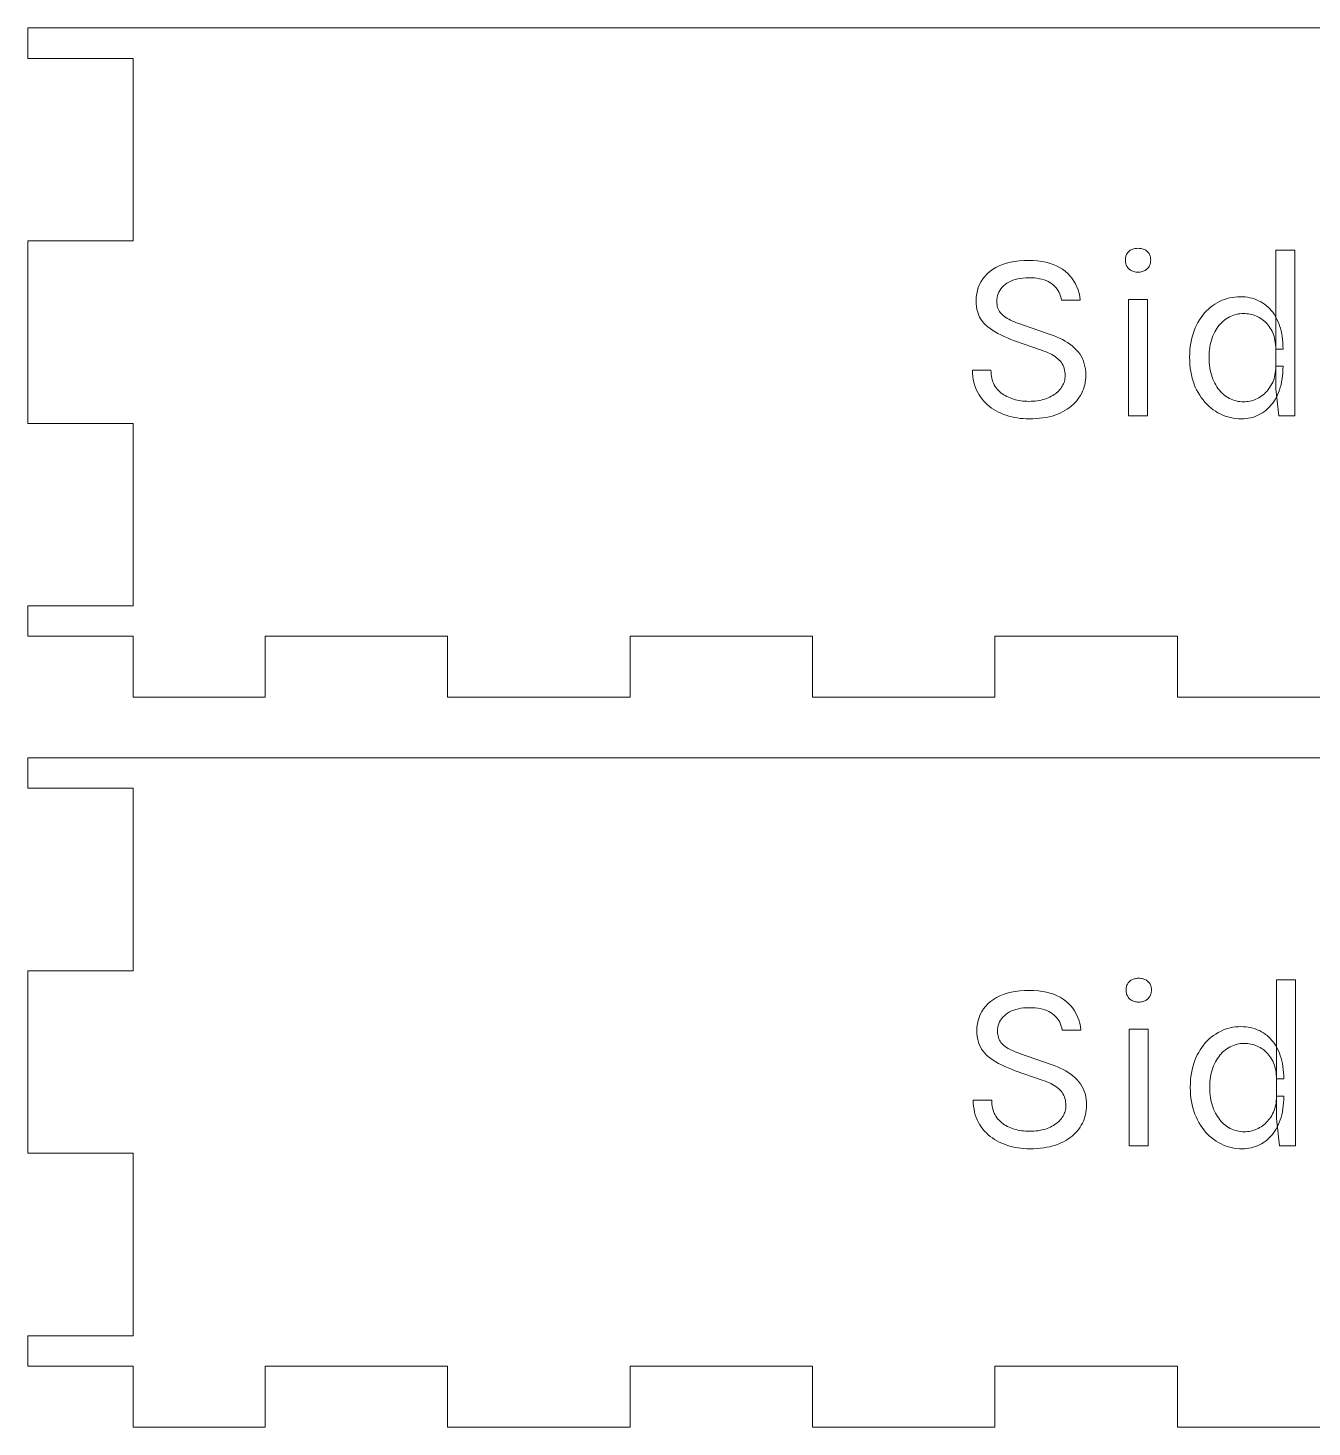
# Model space of a CAD drawing. Extents: x 3 to 334, y 3 to 234.
# Drawn here: x 212 to 275.3, y 147 to 216 of the extents above; entities that cross this region are included whole.
import ezdxf

# ---------------------------------------------------------------- set-up
doc = ezdxf.new("R2010")
doc.units = 0
doc.layers.get('0').update_dxf_attribs({"lineweight": 0})

msp = doc.modelspace()

# ---------------------------------------------------------------- linework, layer by layer
for p, q in [((217.196, 216), (212, 216)), ((212, 216), (212, 214.5)), ((329.202, 216), (217.196, 216)), ((212, 214.5), (217.196, 214.5)), ((217.196, 214.5), (217.196, 205.5)), ((217.196, 205.5), (212, 205.5)), ((212, 205.5), (212, 196.5)), ((266.239, 204.911), (266.267, 204.946)), ((266.267, 204.946), (266.299, 204.978)), ((266.299, 204.978), (266.334, 205.008)), ((266.334, 205.008), (266.371, 205.034)), ((266.371, 205.034), (266.411, 205.058)), ((266.411, 205.058), (266.453, 205.078)), ((266.453, 205.078), (266.497, 205.095)), ((266.497, 205.095), (266.544, 205.109)), ((266.544, 205.109), (266.593, 205.12)), ((266.593, 205.12), (266.645, 205.128)), ((266.645, 205.128), (266.699, 205.132)), ((266.699, 205.132), (266.755, 205.134)), ((266.755, 205.134), (266.755, 205.134)), ((266.755, 205.134), (266.812, 205.132)), ((266.812, 205.132), (266.866, 205.128)), ((266.866, 205.128), (266.917, 205.12)), ((266.917, 205.12), (266.966, 205.109)), ((266.966, 205.109), (267.013, 205.095)), ((267.013, 205.095), (267.058, 205.078)), ((267.058, 205.078), (267.1, 205.058)), ((267.1, 205.058), (267.139, 205.034)), ((267.139, 205.034), (267.176, 205.008)), ((267.176, 205.008), (267.211, 204.978)), ((267.211, 204.978), (267.243, 204.946)), ((267.243, 204.946), (267.272, 204.911)), ((273.547, 198.21), (273.547, 205.05)), ((273.547, 205.05), (274.483, 205.05)), ((274.483, 205.05), (274.483, 196.866)), ((259.737, 204.181), (259.9, 204.264)), ((259.9, 204.264), (260.075, 204.335)), ((260.075, 204.335), (260.261, 204.396)), ((260.261, 204.396), (260.458, 204.446)), ((260.458, 204.446), (260.667, 204.484)), ((260.667, 204.484), (260.887, 204.512)), ((260.887, 204.512), (261.118, 204.528)), ((261.118, 204.528), (261.361, 204.534)), ((261.361, 204.534), (261.361, 204.534)), ((261.361, 204.534), (261.587, 204.529)), ((261.587, 204.529), (261.802, 204.513)), ((261.802, 204.513), (262.007, 204.486)), ((262.007, 204.486), (262.202, 204.449)), ((262.202, 204.449), (262.387, 204.401)), ((262.387, 204.401), (262.562, 204.343)), ((262.562, 204.343), (262.727, 204.274)), ((262.727, 204.274), (262.882, 204.194)), ((266.131, 204.558), (266.133, 204.61)), ((266.133, 204.505), (266.131, 204.558)), ((266.131, 204.558), (266.131, 204.558)), ((266.133, 204.61), (266.138, 204.659)), ((266.138, 204.454), (266.133, 204.505)), ((266.138, 204.659), (266.146, 204.707)), ((266.146, 204.405), (266.138, 204.454)), ((266.146, 204.707), (266.158, 204.752)), ((266.158, 204.359), (266.146, 204.405)), ((266.158, 204.752), (266.173, 204.795)), ((266.173, 204.314), (266.158, 204.359)), ((266.173, 204.795), (266.192, 204.836)), ((266.192, 204.272), (266.173, 204.314)), ((266.192, 204.836), (266.214, 204.875)), ((266.214, 204.231), (266.192, 204.272)), ((266.214, 204.875), (266.239, 204.911)), ((267.272, 204.911), (267.297, 204.875)), ((267.297, 204.875), (267.319, 204.836)), ((267.319, 204.272), (267.297, 204.231)), ((267.319, 204.836), (267.337, 204.795)), ((267.337, 204.314), (267.319, 204.272)), ((267.337, 204.795), (267.352, 204.752)), ((267.352, 204.359), (267.337, 204.314)), ((267.352, 204.752), (267.364, 204.707)), ((267.364, 204.405), (267.352, 204.359)), ((267.364, 204.707), (267.372, 204.659)), ((267.372, 204.454), (267.364, 204.405)), ((267.372, 204.659), (267.378, 204.61)), ((267.378, 204.505), (267.372, 204.454)), ((267.378, 204.61), (267.379, 204.558)), ((267.379, 204.558), (267.378, 204.505)), ((267.379, 204.558), (267.379, 204.558)), ((259.012, 203.489), (259.1, 203.622)), ((259.1, 203.622), (259.201, 203.748)), ((259.201, 203.748), (259.316, 203.868)), ((259.316, 203.868), (259.444, 203.982)), ((259.444, 203.982), (259.585, 204.087)), ((259.585, 204.087), (259.737, 204.181)), ((260.587, 203.563), (260.481, 203.52)), ((260.7, 203.6), (260.587, 203.563)), ((260.819, 203.629), (260.7, 203.6)), ((260.945, 203.652), (260.819, 203.629)), ((261.077, 203.669), (260.945, 203.652)), ((261.216, 203.679), (261.077, 203.669)), ((261.361, 203.682), (261.216, 203.679)), ((261.504, 203.679), (261.361, 203.682)), ((261.361, 203.682), (261.361, 203.682)), ((261.641, 203.67), (261.504, 203.679)), ((261.77, 203.656), (261.641, 203.67)), ((261.894, 203.635), (261.77, 203.656)), ((262.01, 203.609), (261.894, 203.635)), ((262.12, 203.577), (262.01, 203.609)), ((262.223, 203.539), (262.12, 203.577)), ((262.882, 204.194), (263.027, 204.104)), ((263.027, 204.104), (263.161, 204.003)), ((263.161, 204.003), (263.285, 203.893)), ((263.285, 203.893), (263.398, 203.776)), ((263.398, 203.776), (263.5, 203.652)), ((263.5, 203.652), (263.591, 203.52)), ((266.239, 204.193), (266.214, 204.231)), ((266.267, 204.157), (266.239, 204.193)), ((266.299, 204.123), (266.267, 204.157)), ((266.334, 204.092), (266.299, 204.123)), ((266.371, 204.064), (266.334, 204.092)), ((266.411, 204.039), (266.371, 204.064)), ((266.453, 204.017), (266.411, 204.039)), ((266.497, 203.999), (266.453, 204.017)), ((266.544, 203.984), (266.497, 203.999)), ((266.593, 203.973), (266.544, 203.984)), ((266.645, 203.965), (266.593, 203.973)), ((266.699, 203.96), (266.645, 203.965)), ((266.755, 203.958), (266.699, 203.96)), ((266.812, 203.96), (266.755, 203.958)), ((266.755, 203.958), (266.755, 203.958)), ((266.755, 203.958), (266.755, 203.958)), ((266.866, 203.965), (266.812, 203.96)), ((266.917, 203.973), (266.866, 203.965)), ((266.966, 203.984), (266.917, 203.973)), ((267.013, 203.999), (266.966, 203.984)), ((267.058, 204.017), (267.013, 203.999)), ((267.1, 204.039), (267.058, 204.017)), ((267.139, 204.064), (267.1, 204.039)), ((267.176, 204.092), (267.139, 204.064)), ((267.211, 204.123), (267.176, 204.092)), ((267.243, 204.157), (267.211, 204.123)), ((267.272, 204.193), (267.243, 204.157)), ((267.297, 204.231), (267.272, 204.193)), ((258.776, 202.726), (258.796, 202.891)), ((258.796, 202.891), (258.83, 203.05)), ((258.83, 203.05), (258.877, 203.203)), ((258.877, 203.203), (258.938, 203.349)), ((258.938, 203.349), (259.012, 203.489)), ((259.855, 202.893), (259.826, 202.805)), ((259.893, 202.978), (259.855, 202.893)), ((259.938, 203.06), (259.893, 202.978)), ((259.992, 203.138), (259.938, 203.06)), ((260.054, 203.213), (259.992, 203.138)), ((260.125, 203.284), (260.054, 203.213)), ((260.203, 203.352), (260.125, 203.284)), ((260.289, 203.415), (260.203, 203.352)), ((260.382, 203.471), (260.289, 203.415)), ((260.481, 203.52), (260.382, 203.471)), ((262.319, 203.496), (262.223, 203.539)), ((262.409, 203.446), (262.319, 203.496)), ((262.492, 203.391), (262.409, 203.446)), ((262.569, 203.33), (262.492, 203.391)), ((262.639, 203.265), (262.569, 203.33)), ((262.704, 203.196), (262.639, 203.265)), ((262.762, 203.121), (262.704, 203.196)), ((262.814, 203.042), (262.762, 203.121)), ((262.86, 202.959), (262.814, 203.042)), ((262.899, 202.87), (262.86, 202.959)), ((262.933, 202.778), (262.899, 202.87)), ((263.591, 203.52), (263.671, 203.381)), ((263.671, 203.381), (263.74, 203.235)), ((263.74, 203.235), (263.798, 203.082)), ((263.798, 203.082), (263.845, 202.921)), ((263.845, 202.921), (263.88, 202.753)), ((258.769, 202.554), (258.776, 202.726)), ((258.774, 202.401), (258.769, 202.554)), ((258.769, 202.554), (258.769, 202.554)), ((258.788, 202.256), (258.774, 202.401)), ((258.812, 202.117), (258.788, 202.256)), ((259.793, 202.617), (259.789, 202.518)), ((259.789, 202.518), (259.789, 202.518)), ((259.789, 202.518), (259.792, 202.437)), ((259.792, 202.437), (259.8, 202.359)), ((259.806, 202.713), (259.793, 202.617)), ((259.8, 202.359), (259.813, 202.285)), ((259.826, 202.805), (259.806, 202.713)), ((259.813, 202.285), (259.831, 202.214)), ((259.831, 202.214), (259.854, 202.147)), ((262.96, 202.68), (262.933, 202.778)), ((262.981, 202.578), (262.96, 202.68)), ((263.905, 202.578), (262.981, 202.578)), ((263.88, 202.753), (263.905, 202.578)), ((263.905, 202.578), (263.905, 202.578)), ((266.287, 196.866), (266.287, 202.614)), ((266.287, 202.614), (267.223, 202.614)), ((267.223, 202.614), (267.223, 196.866)), ((270.23, 202.137), (270.332, 202.225)), ((270.332, 202.225), (270.439, 202.307)), ((270.439, 202.307), (270.55, 202.383)), ((270.55, 202.383), (270.665, 202.452)), ((270.665, 202.452), (270.781, 202.514)), ((270.781, 202.514), (270.9, 202.568)), ((270.9, 202.568), (271.022, 202.615)), ((271.022, 202.615), (271.145, 202.655)), ((271.145, 202.655), (271.271, 202.688)), ((271.271, 202.688), (271.398, 202.713)), ((271.398, 202.713), (271.528, 202.731)), ((271.528, 202.731), (271.661, 202.742)), ((271.661, 202.742), (271.795, 202.746)), ((271.795, 202.746), (271.795, 202.746)), ((271.795, 202.746), (271.92, 202.743)), ((271.92, 202.743), (272.041, 202.734)), ((272.041, 202.734), (272.159, 202.718)), ((272.159, 202.718), (272.275, 202.697)), ((272.275, 202.697), (272.387, 202.669)), ((272.387, 202.669), (272.496, 202.636)), ((272.496, 202.636), (272.602, 202.596)), ((272.602, 202.596), (272.705, 202.55)), ((272.705, 202.55), (272.805, 202.498)), ((272.805, 202.498), (272.902, 202.44)), ((272.902, 202.44), (272.995, 202.376)), ((272.995, 202.376), (273.084, 202.307)), ((273.084, 202.307), (273.169, 202.232)), ((273.169, 202.232), (273.25, 202.152)), ((258.846, 201.986), (258.812, 202.117)), ((258.889, 201.861), (258.846, 201.986)), ((258.942, 201.743), (258.889, 201.861)), ((259.004, 201.633), (258.942, 201.743)), ((259.076, 201.529), (259.004, 201.633)), ((259.158, 201.432), (259.076, 201.529)), ((259.854, 202.147), (259.883, 202.083)), ((259.883, 202.083), (259.917, 202.022)), ((259.917, 202.022), (259.956, 201.965)), ((259.956, 201.965), (260.001, 201.911)), ((260.001, 201.911), (260.05, 201.861)), ((260.05, 201.861), (260.105, 201.813)), ((260.105, 201.813), (260.166, 201.766)), ((260.166, 201.766), (260.234, 201.72)), ((260.234, 201.72), (260.307, 201.675)), ((260.307, 201.675), (260.385, 201.631)), ((260.385, 201.631), (260.47, 201.588)), ((260.47, 201.588), (260.561, 201.546)), ((260.561, 201.546), (260.658, 201.505)), ((260.658, 201.505), (260.761, 201.465)), ((269.712, 201.479), (269.787, 201.604)), ((269.787, 201.604), (269.867, 201.723)), ((269.867, 201.723), (269.951, 201.836)), ((269.951, 201.836), (270.039, 201.943)), ((270.039, 201.943), (270.133, 202.043)), ((270.133, 202.043), (270.23, 202.137)), ((270.89, 201.48), (270.824, 201.413)), ((270.96, 201.544), (270.89, 201.48)), ((271.032, 201.603), (270.96, 201.544)), ((271.108, 201.657), (271.032, 201.603)), ((271.186, 201.707), (271.108, 201.657)), ((271.266, 201.751), (271.186, 201.707)), ((271.348, 201.79), (271.266, 201.751)), ((271.431, 201.824), (271.348, 201.79)), ((271.515, 201.853), (271.431, 201.824)), ((271.602, 201.876), (271.515, 201.853)), ((271.69, 201.895), (271.602, 201.876)), ((271.779, 201.908), (271.69, 201.895)), ((271.87, 201.915), (271.779, 201.908)), ((271.963, 201.918), (271.87, 201.915)), ((272.045, 201.916), (271.963, 201.918)), ((271.963, 201.918), (271.963, 201.918)), ((272.127, 201.91), (272.045, 201.916)), ((272.207, 201.9), (272.127, 201.91)), ((272.286, 201.886), (272.207, 201.9)), ((272.364, 201.868), (272.286, 201.886)), ((272.441, 201.846), (272.364, 201.868)), ((272.516, 201.82), (272.441, 201.846)), ((272.591, 201.789), (272.516, 201.82)), ((272.665, 201.755), (272.591, 201.789)), ((272.737, 201.717), (272.665, 201.755)), ((272.808, 201.675), (272.737, 201.717)), ((272.876, 201.629), (272.808, 201.675)), ((272.941, 201.579), (272.876, 201.629)), ((273.004, 201.526), (272.941, 201.579)), ((273.063, 201.469), (273.004, 201.526)), ((273.25, 202.152), (273.326, 202.066)), ((273.326, 202.066), (273.398, 201.976)), ((273.398, 201.976), (273.466, 201.879)), ((273.466, 201.879), (273.529, 201.778)), ((273.529, 201.778), (273.588, 201.671)), ((273.588, 201.671), (273.643, 201.558)), ((273.643, 201.558), (273.693, 201.44)), ((259.249, 201.342), (259.158, 201.432)), ((259.35, 201.257), (259.249, 201.342)), ((259.459, 201.173), (259.35, 201.257)), ((259.578, 201.091), (259.459, 201.173)), ((259.706, 201.012), (259.578, 201.091)), ((259.843, 200.934), (259.706, 201.012)), ((259.989, 200.858), (259.843, 200.934)), ((260.145, 200.784), (259.989, 200.858)), ((260.761, 201.465), (260.869, 201.426)), ((260.869, 201.426), (260.869, 201.426)), ((260.869, 201.426), (262.429, 200.886)), ((262.429, 200.886), (262.588, 200.83)), ((262.588, 200.83), (262.74, 200.769)), ((269.422, 200.771), (269.467, 200.923)), ((269.467, 200.923), (269.518, 201.069)), ((269.518, 201.069), (269.576, 201.211)), ((269.576, 201.211), (269.641, 201.348)), ((269.641, 201.348), (269.712, 201.479)), ((270.446, 200.815), (270.407, 200.712)), ((270.49, 200.913), (270.446, 200.815)), ((270.538, 201.007), (270.49, 200.913)), ((270.589, 201.097), (270.538, 201.007)), ((270.643, 201.183), (270.589, 201.097)), ((270.7, 201.264), (270.643, 201.183)), ((270.76, 201.34), (270.7, 201.264)), ((270.824, 201.413), (270.76, 201.34)), ((273.121, 201.408), (273.063, 201.469)), ((273.175, 201.343), (273.121, 201.408)), ((273.227, 201.274), (273.175, 201.343)), ((273.276, 201.202), (273.227, 201.274)), ((273.322, 201.126), (273.276, 201.202)), ((273.365, 201.046), (273.322, 201.126)), ((273.403, 200.963), (273.365, 201.046)), ((273.437, 200.876), (273.403, 200.963)), ((273.466, 200.785), (273.437, 200.876)), ((273.693, 201.44), (273.738, 201.318)), ((273.738, 201.318), (273.778, 201.191)), ((273.778, 201.191), (273.812, 201.059)), ((273.812, 201.059), (273.841, 200.922)), ((273.841, 200.922), (273.865, 200.78)), ((260.309, 200.712), (260.145, 200.784)), ((260.483, 200.642), (260.309, 200.712)), ((260.665, 200.574), (260.483, 200.642)), ((261.997, 200.106), (260.665, 200.574)), ((262.11, 200.068), (261.997, 200.106)), ((261.997, 200.106), (261.997, 200.106)), ((262.74, 200.769), (262.885, 200.705)), ((262.885, 200.705), (263.023, 200.635)), ((263.023, 200.635), (263.154, 200.562)), ((263.154, 200.562), (263.279, 200.484)), ((263.279, 200.484), (263.397, 200.402)), ((263.397, 200.402), (263.508, 200.316)), ((263.508, 200.316), (263.613, 200.225)), ((263.613, 200.225), (263.71, 200.13)), ((263.71, 200.13), (263.8, 200.03)), ((269.303, 199.939), (269.313, 200.115)), ((269.313, 200.115), (269.33, 200.287)), ((269.33, 200.287), (269.354, 200.453)), ((269.354, 200.453), (269.385, 200.614)), ((269.385, 200.614), (269.422, 200.771)), ((270.28, 200.144), (270.268, 200.019)), ((270.296, 200.265), (270.28, 200.144)), ((270.317, 200.383), (270.296, 200.265)), ((270.342, 200.496), (270.317, 200.383)), ((270.372, 200.606), (270.342, 200.496)), ((270.407, 200.712), (270.372, 200.606)), ((273.491, 200.691), (273.466, 200.785)), ((273.511, 200.593), (273.491, 200.691)), ((273.527, 200.492), (273.511, 200.593)), ((273.538, 200.387), (273.527, 200.492)), ((273.545, 200.278), (273.538, 200.387)), ((273.547, 200.166), (273.545, 200.278)), ((273.907, 200.166), (273.547, 200.166)), ((273.865, 200.78), (273.883, 200.634)), ((273.883, 200.634), (273.897, 200.483)), ((273.897, 200.483), (273.905, 200.327)), ((273.905, 200.327), (273.907, 200.166)), ((273.907, 200.166), (273.907, 200.166)), ((262.216, 200.027), (262.11, 200.068)), ((262.317, 199.984), (262.216, 200.027)), ((262.413, 199.939), (262.317, 199.984)), ((262.503, 199.892), (262.413, 199.939)), ((262.587, 199.843), (262.503, 199.892)), ((262.665, 199.791), (262.587, 199.843)), ((262.738, 199.737), (262.665, 199.791)), ((262.806, 199.681), (262.738, 199.737)), ((262.867, 199.623), (262.806, 199.681)), ((262.923, 199.562), (262.867, 199.623)), ((262.973, 199.497), (262.923, 199.562)), ((263.017, 199.428), (262.973, 199.497)), ((263.055, 199.356), (263.017, 199.428)), ((263.8, 200.03), (263.88, 199.924)), ((263.88, 199.924), (263.95, 199.812)), ((263.95, 199.812), (264.012, 199.695)), ((264.012, 199.695), (264.063, 199.572)), ((264.063, 199.572), (264.106, 199.443)), ((264.106, 199.443), (264.139, 199.308)), ((269.299, 199.758), (269.303, 199.939)), ((269.303, 199.576), (269.299, 199.758)), ((269.299, 199.758), (269.299, 199.758)), ((269.313, 199.398), (269.303, 199.576)), ((270.262, 199.891), (270.259, 199.758)), ((270.259, 199.758), (270.259, 199.758)), ((270.259, 199.758), (270.262, 199.623)), ((270.268, 200.019), (270.262, 199.891)), ((270.262, 199.623), (270.268, 199.492)), ((270.268, 199.492), (270.28, 199.365)), ((258.595, 198.967), (258.589, 199.122)), ((258.589, 199.122), (258.589, 199.122)), ((258.589, 199.122), (259.501, 199.122)), ((258.609, 198.818), (258.595, 198.967)), ((258.63, 198.673), (258.609, 198.818)), ((259.501, 199.122), (259.504, 199.018)), ((259.504, 199.018), (259.512, 198.918)), ((259.512, 198.918), (259.524, 198.822)), ((259.524, 198.822), (259.542, 198.73)), ((259.542, 198.73), (259.566, 198.641)), ((263.088, 199.28), (263.055, 199.356)), ((263.114, 199.201), (263.088, 199.28)), ((263.135, 199.118), (263.114, 199.201)), ((263.149, 199.031), (263.135, 199.118)), ((263.158, 198.94), (263.149, 199.031)), ((263.152, 198.711), (263.159, 198.778)), ((263.161, 198.846), (263.158, 198.94)), ((263.159, 198.778), (263.161, 198.846)), ((263.161, 198.846), (263.161, 198.846)), ((264.139, 199.308), (264.162, 199.168)), ((264.162, 199.168), (264.177, 199.022)), ((264.178, 198.751), (264.168, 198.635)), ((264.177, 199.022), (264.181, 198.87)), ((264.181, 198.87), (264.178, 198.751)), ((264.181, 198.87), (264.181, 198.87)), ((269.331, 199.225), (269.313, 199.398)), ((269.355, 199.058), (269.331, 199.225)), ((269.386, 198.895), (269.355, 199.058)), ((269.424, 198.737), (269.386, 198.895)), ((269.47, 198.583), (269.424, 198.737)), ((270.28, 199.365), (270.296, 199.242)), ((270.296, 199.242), (270.317, 199.122)), ((270.317, 199.122), (270.342, 199.006)), ((270.342, 199.006), (270.372, 198.894)), ((270.372, 198.894), (270.407, 198.786)), ((270.407, 198.786), (270.446, 198.682)), ((273.463, 198.704), (273.489, 198.797)), ((273.489, 198.797), (273.51, 198.894)), ((273.51, 198.894), (273.526, 198.994)), ((273.526, 198.994), (273.538, 199.097)), ((273.538, 199.097), (273.545, 199.204)), ((273.545, 199.204), (273.547, 199.314)), ((273.547, 199.314), (273.547, 199.314)), ((273.547, 199.314), (273.907, 199.314)), ((273.883, 198.837), (273.864, 198.688)), ((273.896, 198.991), (273.883, 198.837)), ((273.904, 199.15), (273.896, 198.991)), ((273.907, 199.314), (273.904, 199.15)), ((258.658, 198.534), (258.63, 198.673)), ((258.694, 198.399), (258.658, 198.534)), ((258.738, 198.27), (258.694, 198.399)), ((258.788, 198.145), (258.738, 198.27)), ((258.846, 198.026), (258.788, 198.145)), ((259.566, 198.641), (259.594, 198.556)), ((259.594, 198.556), (259.628, 198.475)), ((259.628, 198.475), (259.666, 198.398)), ((259.666, 198.398), (259.71, 198.325)), ((259.71, 198.325), (259.759, 198.255)), ((259.759, 198.255), (259.812, 198.189)), ((259.812, 198.189), (259.869, 198.126)), ((259.869, 198.126), (259.929, 198.067)), ((259.929, 198.067), (259.992, 198.012)), ((262.738, 198.009), (262.794, 198.058)), ((262.794, 198.058), (262.847, 198.109)), ((262.847, 198.109), (262.897, 198.163)), ((262.897, 198.163), (262.942, 198.219)), ((262.942, 198.219), (262.984, 198.277)), ((262.984, 198.277), (263.021, 198.335)), ((263.021, 198.335), (263.054, 198.395)), ((263.054, 198.395), (263.082, 198.456)), ((263.082, 198.456), (263.106, 198.518)), ((263.106, 198.518), (263.126, 198.582)), ((263.126, 198.582), (263.142, 198.646)), ((263.142, 198.646), (263.152, 198.711)), ((264.024, 198.086), (263.976, 197.983)), ((264.066, 198.191), (264.024, 198.086)), ((264.101, 198.298), (264.066, 198.191)), ((264.13, 198.408), (264.101, 198.298)), ((264.152, 198.52), (264.13, 198.408)), ((264.168, 198.635), (264.152, 198.52)), ((269.522, 198.435), (269.47, 198.583)), ((269.581, 198.292), (269.522, 198.435)), ((269.647, 198.153), (269.581, 198.292)), ((269.719, 198.02), (269.647, 198.153)), ((270.446, 198.682), (270.49, 198.582)), ((270.49, 198.582), (270.538, 198.486)), ((270.538, 198.486), (270.589, 198.394)), ((270.589, 198.394), (270.643, 198.307)), ((270.643, 198.307), (270.7, 198.225)), ((270.7, 198.225), (270.76, 198.147)), ((270.76, 198.147), (270.824, 198.074)), ((270.824, 198.074), (270.89, 198.005)), ((273.047, 198.017), (273.105, 198.079)), ((273.105, 198.079), (273.161, 198.144)), ((273.161, 198.144), (273.214, 198.213)), ((273.214, 198.213), (273.265, 198.286)), ((273.265, 198.286), (273.313, 198.363)), ((273.313, 198.363), (273.358, 198.443)), ((273.358, 198.443), (273.397, 198.527)), ((273.397, 198.527), (273.433, 198.614)), ((273.433, 198.614), (273.463, 198.704)), ((273.703, 196.866), (273.547, 198.21)), ((273.732, 198.143), (273.686, 198.019)), ((273.773, 198.271), (273.732, 198.143)), ((273.809, 198.405), (273.773, 198.271)), ((273.839, 198.544), (273.809, 198.405)), ((273.864, 198.688), (273.839, 198.544)), ((258.912, 197.911), (258.846, 198.026)), ((258.985, 197.802), (258.912, 197.911)), ((259.064, 197.698), (258.985, 197.802)), ((259.149, 197.599), (259.064, 197.698)), ((259.238, 197.505), (259.149, 197.599)), ((259.332, 197.417), (259.238, 197.505)), ((259.431, 197.333), (259.332, 197.417)), ((259.992, 198.012), (260.059, 197.959)), ((260.059, 197.959), (260.129, 197.911)), ((260.129, 197.911), (260.203, 197.866)), ((260.203, 197.866), (260.28, 197.824)), ((260.28, 197.824), (260.36, 197.786)), ((260.36, 197.786), (260.443, 197.751)), ((260.443, 197.751), (260.529, 197.72)), ((260.529, 197.72), (260.617, 197.692)), ((260.617, 197.692), (260.706, 197.667)), ((260.706, 197.667), (260.796, 197.645)), ((260.796, 197.645), (260.889, 197.627)), ((260.889, 197.627), (260.982, 197.612)), ((260.982, 197.612), (261.078, 197.601)), ((261.078, 197.601), (261.175, 197.593)), ((261.175, 197.593), (261.273, 197.588)), ((261.273, 197.588), (261.373, 197.586)), ((261.373, 197.586), (261.481, 197.588)), ((261.373, 197.586), (261.373, 197.586)), ((261.481, 197.588), (261.586, 197.593)), ((261.586, 197.593), (261.688, 197.602)), ((261.688, 197.602), (261.787, 197.614)), ((261.787, 197.614), (261.883, 197.63)), ((261.883, 197.63), (261.977, 197.649)), ((261.977, 197.649), (262.067, 197.671)), ((262.067, 197.671), (262.155, 197.697)), ((262.155, 197.697), (262.239, 197.727)), ((262.239, 197.727), (262.321, 197.76)), ((262.321, 197.76), (262.4, 197.796)), ((262.4, 197.796), (262.475, 197.834)), ((262.475, 197.834), (262.546, 197.874)), ((262.546, 197.874), (262.614, 197.917)), ((262.614, 197.917), (262.677, 197.962)), ((262.677, 197.962), (262.738, 198.009)), ((263.463, 197.347), (263.366, 197.272)), ((263.555, 197.427), (263.463, 197.347)), ((263.64, 197.51), (263.555, 197.427)), ((263.72, 197.598), (263.64, 197.51)), ((263.793, 197.689), (263.72, 197.598)), ((263.86, 197.784), (263.793, 197.689)), ((263.921, 197.882), (263.86, 197.784)), ((263.976, 197.983), (263.921, 197.882)), ((269.796, 197.893), (269.719, 198.02)), ((269.877, 197.772), (269.796, 197.893)), ((269.963, 197.657), (269.877, 197.772)), ((270.054, 197.548), (269.963, 197.657)), ((270.149, 197.446), (270.054, 197.548)), ((270.249, 197.35), (270.149, 197.446)), ((270.354, 197.259), (270.249, 197.35)), ((270.89, 198.005), (270.96, 197.941)), ((270.96, 197.941), (271.032, 197.881)), ((271.032, 197.881), (271.108, 197.826)), ((271.108, 197.826), (271.186, 197.776)), ((271.186, 197.776), (271.266, 197.731)), ((271.266, 197.731), (271.348, 197.691)), ((271.348, 197.691), (271.431, 197.657)), ((271.431, 197.657), (271.515, 197.628)), ((271.515, 197.628), (271.602, 197.604)), ((271.602, 197.604), (271.69, 197.586)), ((271.69, 197.586), (271.779, 197.573)), ((271.779, 197.573), (271.87, 197.565)), ((271.87, 197.565), (271.963, 197.562)), ((271.963, 197.562), (272.041, 197.564)), ((271.963, 197.562), (271.963, 197.562)), ((272.041, 197.564), (272.118, 197.57)), ((272.118, 197.57), (272.195, 197.58)), ((272.195, 197.58), (272.271, 197.595)), ((272.271, 197.595), (272.346, 197.613)), ((272.346, 197.613), (272.421, 197.635)), ((272.421, 197.635), (272.496, 197.662)), ((272.496, 197.662), (272.57, 197.693)), ((272.57, 197.693), (272.643, 197.727)), ((272.643, 197.727), (272.716, 197.766)), ((272.716, 197.766), (272.788, 197.809)), ((272.788, 197.809), (272.856, 197.855)), ((272.856, 197.855), (272.922, 197.905)), ((272.922, 197.905), (272.986, 197.959)), ((272.986, 197.959), (273.047, 198.017)), ((273.313, 197.392), (273.237, 197.307)), ((273.385, 197.482), (273.313, 197.392)), ((273.453, 197.579), (273.385, 197.482)), ((273.517, 197.681), (273.453, 197.579)), ((273.578, 197.788), (273.517, 197.681)), ((273.634, 197.901), (273.578, 197.788)), ((273.686, 198.019), (273.634, 197.901)), ((259.535, 197.255), (259.431, 197.333)), ((259.643, 197.182), (259.535, 197.255)), ((259.757, 197.115), (259.643, 197.182)), ((259.876, 197.052), (259.757, 197.115)), ((259.999, 196.995), (259.876, 197.052)), ((260.126, 196.943), (259.999, 196.995)), ((260.256, 196.897), (260.126, 196.943)), ((260.389, 196.856), (260.256, 196.897)), ((260.523, 196.82), (260.389, 196.856)), ((260.661, 196.79), (260.523, 196.82)), ((260.801, 196.766), (260.661, 196.79)), ((260.943, 196.747), (260.801, 196.766)), ((261.088, 196.733), (260.943, 196.747)), ((261.235, 196.725), (261.088, 196.733)), ((261.385, 196.722), (261.235, 196.725)), ((261.564, 196.725), (261.385, 196.722)), ((261.385, 196.722), (261.385, 196.722)), ((261.385, 196.722), (261.385, 196.722)), ((261.736, 196.734), (261.564, 196.725)), ((261.903, 196.748), (261.736, 196.734)), ((262.065, 196.768), (261.903, 196.748)), ((262.221, 196.794), (262.065, 196.768)), ((262.371, 196.826), (262.221, 196.794)), ((262.515, 196.863), (262.371, 196.826)), ((262.654, 196.906), (262.515, 196.863)), ((262.788, 196.955), (262.654, 196.906)), ((262.915, 197.01), (262.788, 196.955)), ((263.037, 197.07), (262.915, 197.01)), ((263.153, 197.133), (263.037, 197.07)), ((263.262, 197.201), (263.153, 197.133)), ((263.366, 197.272), (263.262, 197.201)), ((267.223, 196.866), (266.287, 196.866)), ((267.223, 196.866), (267.223, 196.866)), ((270.463, 197.175), (270.354, 197.259)), ((270.577, 197.097), (270.463, 197.175)), ((270.695, 197.026), (270.577, 197.097)), ((270.815, 196.962), (270.695, 197.026)), ((270.937, 196.906), (270.815, 196.962)), ((271.061, 196.857), (270.937, 196.906)), ((271.188, 196.816), (271.061, 196.857)), ((271.317, 196.782), (271.188, 196.816)), ((271.448, 196.756), (271.317, 196.782)), ((271.581, 196.737), (271.448, 196.756)), ((271.717, 196.726), (271.581, 196.737)), ((271.855, 196.722), (271.717, 196.726)), ((271.969, 196.725), (271.855, 196.722)), ((271.855, 196.722), (271.855, 196.722)), ((271.855, 196.722), (271.855, 196.722)), ((272.081, 196.734), (271.969, 196.725)), ((272.191, 196.749), (272.081, 196.734)), ((272.298, 196.77), (272.191, 196.749)), ((272.403, 196.797), (272.298, 196.77)), ((272.506, 196.83), (272.403, 196.797)), ((272.607, 196.869), (272.506, 196.83)), ((272.706, 196.914), (272.607, 196.869)), ((272.802, 196.965), (272.706, 196.914)), ((272.896, 197.022), (272.802, 196.965)), ((272.987, 197.085), (272.896, 197.022)), ((273.075, 197.153), (272.987, 197.085)), ((273.158, 197.227), (273.075, 197.153)), ((273.237, 197.307), (273.158, 197.227)), ((274.483, 196.866), (273.703, 196.866)), ((274.483, 196.866), (274.483, 196.866)), ((212, 196.5), (217.196, 196.5)), ((217.196, 196.5), (217.196, 187.5)), ((217.196, 187.5), (212, 187.5)), ((212, 187.5), (212, 186)), ((212, 186), (217.196, 186)), ((217.196, 186), (217.196, 183)), ((223.699, 183), (223.699, 186)), ((223.699, 186), (232.699, 186)), ((232.699, 186), (232.699, 183)), ((241.699, 183), (241.699, 186)), ((241.699, 186), (250.699, 186)), ((250.699, 186), (250.699, 183)), ((259.699, 183), (259.699, 186)), ((259.699, 186), (268.699, 186)), ((268.699, 186), (268.699, 183)), ((217.196, 183), (223.699, 183)), ((232.699, 183), (241.699, 183)), ((250.699, 183), (259.699, 183)), ((268.699, 183), (277.699, 183)), ((217.196, 180), (212, 180)), ((212, 180), (212, 178.5)), ((329.202, 180), (217.196, 180)), ((212, 178.5), (217.196, 178.5)), ((217.196, 178.5), (217.196, 169.5)), ((217.196, 169.5), (212, 169.5)), ((212, 169.5), (212, 160.5)), ((266.407, 169.034), (266.447, 169.058)), ((266.447, 169.058), (266.489, 169.078)), ((266.489, 169.078), (266.533, 169.095)), ((266.533, 169.095), (266.58, 169.109)), ((266.58, 169.109), (266.629, 169.12)), ((266.629, 169.12), (266.681, 169.128)), ((266.681, 169.128), (266.735, 169.132)), ((266.735, 169.132), (266.791, 169.134)), ((266.791, 169.134), (266.791, 169.134)), ((266.791, 169.134), (266.848, 169.132)), ((266.848, 169.132), (266.902, 169.128)), ((266.902, 169.128), (266.953, 169.12)), ((266.953, 169.12), (267.002, 169.109)), ((267.002, 169.109), (267.049, 169.095)), ((267.049, 169.095), (267.094, 169.078)), ((267.094, 169.078), (267.136, 169.058)), ((267.136, 169.058), (267.175, 169.034)), ((273.583, 162.21), (273.583, 169.05)), ((273.583, 169.05), (274.519, 169.05)), ((274.519, 169.05), (274.519, 160.866)), ((260.111, 168.335), (260.297, 168.396)), ((260.297, 168.396), (260.494, 168.446)), ((260.494, 168.446), (260.703, 168.484)), ((260.703, 168.484), (260.923, 168.512)), ((260.923, 168.512), (261.154, 168.528)), ((261.154, 168.528), (261.397, 168.534)), ((261.397, 168.534), (261.397, 168.534)), ((261.397, 168.534), (261.623, 168.529)), ((261.623, 168.529), (261.838, 168.513)), ((261.838, 168.513), (262.043, 168.486)), ((262.043, 168.486), (262.238, 168.449)), ((262.238, 168.449), (262.423, 168.401)), ((262.423, 168.401), (262.598, 168.343)), ((266.167, 168.558), (266.169, 168.61)), ((266.169, 168.505), (266.167, 168.558)), ((266.167, 168.558), (266.167, 168.558)), ((266.169, 168.61), (266.174, 168.659)), ((266.174, 168.454), (266.169, 168.505)), ((266.174, 168.659), (266.182, 168.707)), ((266.182, 168.405), (266.174, 168.454)), ((266.182, 168.707), (266.194, 168.752)), ((266.194, 168.359), (266.182, 168.405)), ((266.194, 168.752), (266.209, 168.795)), ((266.209, 168.795), (266.228, 168.836)), ((266.228, 168.836), (266.25, 168.875)), ((266.25, 168.875), (266.275, 168.911)), ((266.275, 168.911), (266.303, 168.946)), ((266.303, 168.946), (266.335, 168.978)), ((266.335, 168.978), (266.37, 169.008)), ((266.37, 169.008), (266.407, 169.034)), ((267.175, 169.034), (267.212, 169.008)), ((267.212, 169.008), (267.247, 168.978)), ((267.247, 168.978), (267.279, 168.946)), ((267.279, 168.946), (267.308, 168.911)), ((267.308, 168.911), (267.333, 168.875)), ((267.333, 168.875), (267.355, 168.836)), ((267.355, 168.836), (267.373, 168.795)), ((267.373, 168.795), (267.388, 168.752)), ((267.388, 168.752), (267.4, 168.707)), ((267.4, 168.405), (267.388, 168.359)), ((267.4, 168.707), (267.408, 168.659)), ((267.408, 168.454), (267.4, 168.405)), ((267.408, 168.659), (267.414, 168.61)), ((267.414, 168.505), (267.408, 168.454)), ((267.414, 168.61), (267.415, 168.558)), ((267.415, 168.558), (267.414, 168.505)), ((267.415, 168.558), (267.415, 168.558)), ((259.136, 167.622), (259.237, 167.748)), ((259.237, 167.748), (259.352, 167.868)), ((259.352, 167.868), (259.48, 167.982)), ((259.48, 167.982), (259.621, 168.087)), ((259.621, 168.087), (259.773, 168.181)), ((259.773, 168.181), (259.936, 168.264)), ((259.936, 168.264), (260.111, 168.335)), ((261.252, 167.679), (261.113, 167.669)), ((261.397, 167.682), (261.252, 167.679)), ((261.54, 167.679), (261.397, 167.682)), ((261.397, 167.682), (261.397, 167.682)), ((261.677, 167.67), (261.54, 167.679)), ((261.806, 167.656), (261.677, 167.67)), ((262.598, 168.343), (262.763, 168.274)), ((262.763, 168.274), (262.918, 168.194)), ((262.918, 168.194), (263.063, 168.104)), ((263.063, 168.104), (263.197, 168.003)), ((263.197, 168.003), (263.321, 167.893)), ((263.321, 167.893), (263.434, 167.776)), ((263.434, 167.776), (263.536, 167.652)), ((266.209, 168.314), (266.194, 168.359)), ((266.228, 168.272), (266.209, 168.314)), ((266.25, 168.231), (266.228, 168.272)), ((266.275, 168.193), (266.25, 168.231)), ((266.303, 168.157), (266.275, 168.193)), ((266.335, 168.123), (266.303, 168.157)), ((266.37, 168.092), (266.335, 168.123)), ((266.407, 168.064), (266.37, 168.092)), ((266.447, 168.039), (266.407, 168.064)), ((266.489, 168.017), (266.447, 168.039)), ((266.533, 167.999), (266.489, 168.017)), ((266.58, 167.984), (266.533, 167.999)), ((266.629, 167.973), (266.58, 167.984)), ((266.681, 167.965), (266.629, 167.973)), ((266.735, 167.96), (266.681, 167.965)), ((266.791, 167.958), (266.735, 167.96)), ((266.848, 167.96), (266.791, 167.958)), ((266.791, 167.958), (266.791, 167.958)), ((266.791, 167.958), (266.791, 167.958)), ((266.902, 167.965), (266.848, 167.96)), ((266.953, 167.973), (266.902, 167.965)), ((267.002, 167.984), (266.953, 167.973)), ((267.049, 167.999), (267.002, 167.984)), ((267.094, 168.017), (267.049, 167.999)), ((267.136, 168.039), (267.094, 168.017)), ((267.175, 168.064), (267.136, 168.039)), ((267.212, 168.092), (267.175, 168.064)), ((267.247, 168.123), (267.212, 168.092)), ((267.279, 168.157), (267.247, 168.123)), ((267.308, 168.193), (267.279, 168.157)), ((267.333, 168.231), (267.308, 168.193)), ((267.355, 168.272), (267.333, 168.231)), ((267.373, 168.314), (267.355, 168.272)), ((267.388, 168.359), (267.373, 168.314)), ((258.832, 166.891), (258.866, 167.05)), ((258.866, 167.05), (258.913, 167.203)), ((258.913, 167.203), (258.974, 167.349)), ((258.974, 167.349), (259.048, 167.489)), ((259.048, 167.489), (259.136, 167.622)), ((259.974, 167.06), (259.929, 166.978)), ((260.028, 167.138), (259.974, 167.06)), ((260.09, 167.213), (260.028, 167.138)), ((260.161, 167.284), (260.09, 167.213)), ((260.239, 167.352), (260.161, 167.284)), ((260.325, 167.415), (260.239, 167.352)), ((260.418, 167.471), (260.325, 167.415)), ((260.517, 167.52), (260.418, 167.471)), ((260.623, 167.563), (260.517, 167.52)), ((260.736, 167.6), (260.623, 167.563)), ((260.855, 167.629), (260.736, 167.6)), ((260.981, 167.652), (260.855, 167.629)), ((261.113, 167.669), (260.981, 167.652)), ((261.93, 167.635), (261.806, 167.656)), ((262.046, 167.609), (261.93, 167.635)), ((262.156, 167.577), (262.046, 167.609)), ((262.259, 167.539), (262.156, 167.577)), ((262.355, 167.496), (262.259, 167.539)), ((262.445, 167.446), (262.355, 167.496)), ((262.528, 167.391), (262.445, 167.446)), ((262.605, 167.33), (262.528, 167.391)), ((262.675, 167.265), (262.605, 167.33)), ((262.74, 167.196), (262.675, 167.265)), ((262.798, 167.121), (262.74, 167.196)), ((262.85, 167.042), (262.798, 167.121)), ((262.896, 166.959), (262.85, 167.042)), ((263.536, 167.652), (263.627, 167.52)), ((263.627, 167.52), (263.707, 167.381)), ((263.707, 167.381), (263.776, 167.235)), ((263.776, 167.235), (263.834, 167.082)), ((263.834, 167.082), (263.881, 166.921)), ((258.805, 166.554), (258.812, 166.726)), ((258.81, 166.401), (258.805, 166.554)), ((258.805, 166.554), (258.805, 166.554)), ((258.824, 166.256), (258.81, 166.401)), ((258.812, 166.726), (258.832, 166.891)), ((259.829, 166.617), (259.825, 166.518)), ((259.825, 166.518), (259.825, 166.518)), ((259.825, 166.518), (259.828, 166.437)), ((259.828, 166.437), (259.836, 166.359)), ((259.842, 166.713), (259.829, 166.617)), ((259.836, 166.359), (259.849, 166.285)), ((259.862, 166.805), (259.842, 166.713)), ((259.891, 166.893), (259.862, 166.805)), ((259.929, 166.978), (259.891, 166.893)), ((262.935, 166.87), (262.896, 166.959)), ((262.969, 166.778), (262.935, 166.87)), ((262.996, 166.68), (262.969, 166.778)), ((263.017, 166.578), (262.996, 166.68)), ((263.941, 166.578), (263.017, 166.578)), ((263.881, 166.921), (263.916, 166.753)), ((263.916, 166.753), (263.941, 166.578)), ((263.941, 166.578), (263.941, 166.578)), ((266.323, 160.866), (266.323, 166.614)), ((266.323, 166.614), (267.259, 166.614)), ((267.259, 166.614), (267.259, 160.866)), ((270.368, 166.225), (270.475, 166.307)), ((270.475, 166.307), (270.586, 166.383)), ((270.586, 166.383), (270.701, 166.452)), ((270.701, 166.452), (270.817, 166.514)), ((270.817, 166.514), (270.936, 166.568)), ((270.936, 166.568), (271.058, 166.615)), ((271.058, 166.615), (271.181, 166.655)), ((271.181, 166.655), (271.307, 166.688)), ((271.307, 166.688), (271.434, 166.713)), ((271.434, 166.713), (271.564, 166.731)), ((271.564, 166.731), (271.697, 166.742)), ((271.697, 166.742), (271.831, 166.746)), ((271.831, 166.746), (271.831, 166.746)), ((271.831, 166.746), (271.956, 166.743)), ((271.956, 166.743), (272.077, 166.734)), ((272.077, 166.734), (272.195, 166.718)), ((272.195, 166.718), (272.311, 166.697)), ((272.311, 166.697), (272.423, 166.669)), ((272.423, 166.669), (272.532, 166.636)), ((272.532, 166.636), (272.638, 166.596)), ((272.638, 166.596), (272.741, 166.55)), ((272.741, 166.55), (272.841, 166.498)), ((272.841, 166.498), (272.938, 166.44)), ((272.938, 166.44), (273.031, 166.376)), ((273.031, 166.376), (273.12, 166.307)), ((273.12, 166.307), (273.205, 166.232)), ((258.848, 166.117), (258.824, 166.256)), ((258.882, 165.986), (258.848, 166.117)), ((258.925, 165.861), (258.882, 165.986)), ((258.978, 165.743), (258.925, 165.861)), ((259.04, 165.633), (258.978, 165.743)), ((259.112, 165.529), (259.04, 165.633)), ((259.849, 166.285), (259.867, 166.214)), ((259.867, 166.214), (259.89, 166.147)), ((259.89, 166.147), (259.919, 166.083)), ((259.919, 166.083), (259.953, 166.022)), ((259.953, 166.022), (259.992, 165.965)), ((259.992, 165.965), (260.037, 165.911)), ((260.037, 165.911), (260.086, 165.861)), ((260.086, 165.861), (260.141, 165.813)), ((260.141, 165.813), (260.202, 165.766)), ((260.202, 165.766), (260.27, 165.72)), ((260.27, 165.72), (260.343, 165.675)), ((260.343, 165.675), (260.421, 165.631)), ((260.421, 165.631), (260.506, 165.588)), ((269.748, 165.479), (269.823, 165.604)), ((269.823, 165.604), (269.903, 165.723)), ((269.903, 165.723), (269.987, 165.836)), ((269.987, 165.836), (270.075, 165.943)), ((270.075, 165.943), (270.169, 166.043)), ((270.169, 166.043), (270.266, 166.137)), ((270.266, 166.137), (270.368, 166.225)), ((271.068, 165.603), (270.996, 165.544)), ((271.144, 165.657), (271.068, 165.603)), ((271.222, 165.707), (271.144, 165.657)), ((271.302, 165.751), (271.222, 165.707)), ((271.384, 165.79), (271.302, 165.751)), ((271.467, 165.824), (271.384, 165.79)), ((271.551, 165.853), (271.467, 165.824)), ((271.638, 165.876), (271.551, 165.853)), ((271.726, 165.895), (271.638, 165.876)), ((271.815, 165.908), (271.726, 165.895)), ((271.906, 165.915), (271.815, 165.908)), ((271.999, 165.918), (271.906, 165.915)), ((272.081, 165.916), (271.999, 165.918)), ((271.999, 165.918), (271.999, 165.918)), ((272.163, 165.91), (272.081, 165.916)), ((272.243, 165.9), (272.163, 165.91)), ((272.322, 165.886), (272.243, 165.9)), ((272.4, 165.868), (272.322, 165.886)), ((272.477, 165.846), (272.4, 165.868)), ((272.552, 165.82), (272.477, 165.846)), ((272.627, 165.789), (272.552, 165.82)), ((272.701, 165.755), (272.627, 165.789)), ((272.773, 165.717), (272.701, 165.755)), ((272.844, 165.675), (272.773, 165.717)), ((272.912, 165.629), (272.844, 165.675)), ((272.977, 165.579), (272.912, 165.629)), ((273.205, 166.232), (273.286, 166.152)), ((273.286, 166.152), (273.362, 166.066)), ((273.362, 166.066), (273.434, 165.976)), ((273.434, 165.976), (273.502, 165.879)), ((273.502, 165.879), (273.565, 165.778)), ((273.565, 165.778), (273.624, 165.671)), ((273.624, 165.671), (273.679, 165.558)), ((259.194, 165.432), (259.112, 165.529)), ((259.285, 165.342), (259.194, 165.432)), ((259.386, 165.257), (259.285, 165.342)), ((259.495, 165.173), (259.386, 165.257)), ((259.614, 165.091), (259.495, 165.173)), ((259.742, 165.012), (259.614, 165.091)), ((259.879, 164.934), (259.742, 165.012)), ((260.025, 164.858), (259.879, 164.934)), ((260.506, 165.588), (260.597, 165.546)), ((260.597, 165.546), (260.694, 165.505)), ((260.694, 165.505), (260.797, 165.465)), ((260.797, 165.465), (260.905, 165.426)), ((260.905, 165.426), (260.905, 165.426)), ((260.905, 165.426), (262.465, 164.886)), ((269.458, 164.771), (269.503, 164.923)), ((269.503, 164.923), (269.554, 165.069)), ((269.554, 165.069), (269.612, 165.211)), ((269.612, 165.211), (269.677, 165.348)), ((269.677, 165.348), (269.748, 165.479)), ((270.526, 164.913), (270.482, 164.815)), ((270.574, 165.007), (270.526, 164.913)), ((270.625, 165.097), (270.574, 165.007)), ((270.679, 165.183), (270.625, 165.097)), ((270.736, 165.264), (270.679, 165.183)), ((270.796, 165.34), (270.736, 165.264)), ((270.86, 165.413), (270.796, 165.34)), ((270.926, 165.48), (270.86, 165.413)), ((270.996, 165.544), (270.926, 165.48)), ((273.04, 165.526), (272.977, 165.579)), ((273.099, 165.469), (273.04, 165.526)), ((273.157, 165.408), (273.099, 165.469)), ((273.211, 165.343), (273.157, 165.408)), ((273.263, 165.274), (273.211, 165.343)), ((273.312, 165.202), (273.263, 165.274)), ((273.358, 165.126), (273.312, 165.202)), ((273.401, 165.046), (273.358, 165.126)), ((273.439, 164.963), (273.401, 165.046)), ((273.473, 164.876), (273.439, 164.963)), ((273.679, 165.558), (273.729, 165.44)), ((273.729, 165.44), (273.774, 165.318)), ((273.774, 165.318), (273.814, 165.191)), ((273.814, 165.191), (273.848, 165.059)), ((273.848, 165.059), (273.877, 164.922)), ((273.877, 164.922), (273.901, 164.78)), ((260.181, 164.784), (260.025, 164.858)), ((260.345, 164.712), (260.181, 164.784)), ((260.519, 164.642), (260.345, 164.712)), ((260.701, 164.574), (260.519, 164.642)), ((262.033, 164.106), (260.701, 164.574)), ((262.465, 164.886), (262.624, 164.83)), ((262.624, 164.83), (262.776, 164.769)), ((262.776, 164.769), (262.921, 164.705)), ((262.921, 164.705), (263.059, 164.635)), ((263.059, 164.635), (263.19, 164.562)), ((263.19, 164.562), (263.315, 164.484)), ((263.315, 164.484), (263.433, 164.402)), ((263.433, 164.402), (263.544, 164.316)), ((263.544, 164.316), (263.649, 164.225)), ((263.649, 164.225), (263.746, 164.13)), ((269.349, 164.115), (269.366, 164.287)), ((269.366, 164.287), (269.39, 164.453)), ((269.39, 164.453), (269.421, 164.614)), ((269.421, 164.614), (269.458, 164.771)), ((270.332, 164.265), (270.316, 164.144)), ((270.353, 164.383), (270.332, 164.265)), ((270.378, 164.496), (270.353, 164.383)), ((270.408, 164.606), (270.378, 164.496)), ((270.443, 164.712), (270.408, 164.606)), ((270.482, 164.815), (270.443, 164.712)), ((273.502, 164.785), (273.473, 164.876)), ((273.527, 164.691), (273.502, 164.785)), ((273.547, 164.593), (273.527, 164.691)), ((273.563, 164.492), (273.547, 164.593)), ((273.574, 164.387), (273.563, 164.492)), ((273.581, 164.278), (273.574, 164.387)), ((273.583, 164.166), (273.581, 164.278)), ((273.901, 164.78), (273.919, 164.634)), ((273.919, 164.634), (273.933, 164.483)), ((273.933, 164.483), (273.941, 164.327)), ((273.941, 164.327), (273.943, 164.166)), ((262.146, 164.068), (262.033, 164.106)), ((262.033, 164.106), (262.033, 164.106)), ((262.252, 164.027), (262.146, 164.068)), ((262.353, 163.984), (262.252, 164.027)), ((262.449, 163.939), (262.353, 163.984)), ((262.539, 163.892), (262.449, 163.939)), ((262.623, 163.843), (262.539, 163.892)), ((262.701, 163.791), (262.623, 163.843)), ((262.774, 163.737), (262.701, 163.791)), ((262.842, 163.681), (262.774, 163.737)), ((262.903, 163.623), (262.842, 163.681)), ((262.959, 163.562), (262.903, 163.623)), ((263.009, 163.497), (262.959, 163.562)), ((263.746, 164.13), (263.836, 164.03)), ((263.836, 164.03), (263.916, 163.924)), ((263.916, 163.924), (263.986, 163.812)), ((263.986, 163.812), (264.048, 163.695)), ((264.048, 163.695), (264.099, 163.572)), ((264.099, 163.572), (264.142, 163.443)), ((269.335, 163.758), (269.339, 163.939)), ((269.339, 163.576), (269.335, 163.758)), ((269.335, 163.758), (269.335, 163.758)), ((269.339, 163.939), (269.349, 164.115)), ((269.349, 163.398), (269.339, 163.576)), ((270.298, 163.891), (270.295, 163.758)), ((270.295, 163.758), (270.295, 163.758)), ((270.295, 163.758), (270.298, 163.623)), ((270.304, 164.019), (270.298, 163.891)), ((270.298, 163.623), (270.304, 163.492)), ((270.316, 164.144), (270.304, 164.019)), ((273.943, 164.166), (273.583, 164.166)), ((273.943, 164.166), (273.943, 164.166)), ((258.631, 162.967), (258.625, 163.122)), ((258.625, 163.122), (258.625, 163.122)), ((258.625, 163.122), (259.537, 163.122)), ((258.645, 162.818), (258.631, 162.967)), ((259.537, 163.122), (259.54, 163.018)), ((259.54, 163.018), (259.548, 162.918)), ((259.548, 162.918), (259.56, 162.822)), ((263.053, 163.428), (263.009, 163.497)), ((263.091, 163.356), (263.053, 163.428)), ((263.124, 163.28), (263.091, 163.356)), ((263.15, 163.201), (263.124, 163.28)), ((263.171, 163.118), (263.15, 163.201)), ((263.185, 163.031), (263.171, 163.118)), ((263.194, 162.94), (263.185, 163.031)), ((263.197, 162.846), (263.194, 162.94)), ((263.195, 162.778), (263.197, 162.846)), ((263.197, 162.846), (263.197, 162.846)), ((264.142, 163.443), (264.175, 163.308)), ((264.175, 163.308), (264.198, 163.168)), ((264.198, 163.168), (264.213, 163.022)), ((264.213, 163.022), (264.217, 162.87)), ((264.217, 162.87), (264.214, 162.751)), ((264.217, 162.87), (264.217, 162.87)), ((269.367, 163.225), (269.349, 163.398)), ((269.391, 163.058), (269.367, 163.225)), ((269.422, 162.895), (269.391, 163.058)), ((269.46, 162.737), (269.422, 162.895)), ((270.304, 163.492), (270.316, 163.365)), ((270.316, 163.365), (270.332, 163.242)), ((270.332, 163.242), (270.353, 163.122)), ((270.353, 163.122), (270.378, 163.006)), ((270.378, 163.006), (270.408, 162.894)), ((270.408, 162.894), (270.443, 162.786)), ((273.525, 162.797), (273.546, 162.894)), ((273.546, 162.894), (273.562, 162.994)), ((273.562, 162.994), (273.574, 163.097)), ((273.574, 163.097), (273.581, 163.204)), ((273.581, 163.204), (273.583, 163.314)), ((273.583, 163.314), (273.583, 163.314)), ((273.583, 163.314), (273.943, 163.314)), ((273.932, 162.991), (273.919, 162.837)), ((273.94, 163.15), (273.932, 162.991)), ((273.943, 163.314), (273.94, 163.15)), ((258.666, 162.673), (258.645, 162.818)), ((258.694, 162.534), (258.666, 162.673)), ((258.73, 162.399), (258.694, 162.534)), ((258.774, 162.27), (258.73, 162.399)), ((258.824, 162.145), (258.774, 162.27)), ((259.56, 162.822), (259.578, 162.73)), ((259.578, 162.73), (259.602, 162.641)), ((259.602, 162.641), (259.63, 162.556)), ((259.63, 162.556), (259.664, 162.475)), ((259.664, 162.475), (259.702, 162.398)), ((259.702, 162.398), (259.746, 162.325)), ((259.746, 162.325), (259.795, 162.255)), ((259.795, 162.255), (259.848, 162.189)), ((259.848, 162.189), (259.905, 162.126)), ((262.883, 162.109), (262.933, 162.163)), ((262.933, 162.163), (262.978, 162.219)), ((262.978, 162.219), (263.02, 162.277)), ((263.02, 162.277), (263.057, 162.335)), ((263.057, 162.335), (263.09, 162.395)), ((263.09, 162.395), (263.118, 162.456)), ((263.118, 162.456), (263.142, 162.518)), ((263.142, 162.518), (263.162, 162.582)), ((263.162, 162.582), (263.178, 162.646)), ((263.178, 162.646), (263.188, 162.711)), ((263.188, 162.711), (263.195, 162.778)), ((264.102, 162.191), (264.06, 162.086)), ((264.137, 162.298), (264.102, 162.191)), ((264.166, 162.408), (264.137, 162.298)), ((264.188, 162.52), (264.166, 162.408)), ((264.204, 162.635), (264.188, 162.52)), ((264.214, 162.751), (264.204, 162.635)), ((269.506, 162.583), (269.46, 162.737)), ((269.558, 162.435), (269.506, 162.583)), ((269.617, 162.292), (269.558, 162.435)), ((269.683, 162.153), (269.617, 162.292)), ((269.755, 162.02), (269.683, 162.153)), ((270.443, 162.786), (270.482, 162.682)), ((270.482, 162.682), (270.526, 162.582)), ((270.526, 162.582), (270.574, 162.486)), ((270.574, 162.486), (270.625, 162.394)), ((270.625, 162.394), (270.679, 162.307)), ((270.679, 162.307), (270.736, 162.225)), ((270.736, 162.225), (270.796, 162.147)), ((273.197, 162.144), (273.25, 162.213)), ((273.25, 162.213), (273.301, 162.286)), ((273.301, 162.286), (273.349, 162.363)), ((273.349, 162.363), (273.394, 162.443)), ((273.394, 162.443), (273.433, 162.527)), ((273.433, 162.527), (273.469, 162.614)), ((273.469, 162.614), (273.499, 162.704)), ((273.499, 162.704), (273.525, 162.797)), ((273.739, 160.866), (273.583, 162.21)), ((273.809, 162.271), (273.768, 162.143)), ((273.845, 162.405), (273.809, 162.271)), ((273.875, 162.544), (273.845, 162.405)), ((273.9, 162.688), (273.875, 162.544)), ((273.919, 162.837), (273.9, 162.688)), ((258.882, 162.026), (258.824, 162.145)), ((258.948, 161.911), (258.882, 162.026)), ((259.021, 161.802), (258.948, 161.911)), ((259.1, 161.698), (259.021, 161.802)), ((259.185, 161.599), (259.1, 161.698)), ((259.274, 161.505), (259.185, 161.599)), ((259.368, 161.417), (259.274, 161.505)), ((259.905, 162.126), (259.965, 162.067)), ((259.965, 162.067), (260.028, 162.012)), ((260.028, 162.012), (260.095, 161.959)), ((260.095, 161.959), (260.165, 161.911)), ((260.165, 161.911), (260.239, 161.866)), ((260.239, 161.866), (260.316, 161.824)), ((260.316, 161.824), (260.396, 161.786)), ((260.396, 161.786), (260.479, 161.751)), ((260.479, 161.751), (260.565, 161.72)), ((260.565, 161.72), (260.653, 161.692)), ((260.653, 161.692), (260.742, 161.667)), ((260.742, 161.667), (260.832, 161.645)), ((260.832, 161.645), (260.925, 161.627)), ((260.925, 161.627), (261.018, 161.612)), ((261.018, 161.612), (261.114, 161.601)), ((261.114, 161.601), (261.211, 161.593)), ((261.211, 161.593), (261.309, 161.588)), ((261.309, 161.588), (261.409, 161.586)), ((261.409, 161.586), (261.517, 161.588)), ((261.409, 161.586), (261.409, 161.586)), ((261.517, 161.588), (261.622, 161.593)), ((261.622, 161.593), (261.724, 161.602)), ((261.724, 161.602), (261.823, 161.614)), ((261.823, 161.614), (261.919, 161.63)), ((261.919, 161.63), (262.013, 161.649)), ((262.013, 161.649), (262.103, 161.671)), ((262.103, 161.671), (262.191, 161.697)), ((262.191, 161.697), (262.275, 161.727)), ((262.275, 161.727), (262.357, 161.76)), ((262.357, 161.76), (262.436, 161.796)), ((262.436, 161.796), (262.511, 161.834)), ((262.511, 161.834), (262.582, 161.874)), ((262.582, 161.874), (262.65, 161.917)), ((262.65, 161.917), (262.713, 161.962)), ((262.713, 161.962), (262.774, 162.009)), ((262.774, 162.009), (262.83, 162.058)), ((262.83, 162.058), (262.883, 162.109)), ((263.676, 161.51), (263.591, 161.427)), ((263.756, 161.598), (263.676, 161.51)), ((263.829, 161.689), (263.756, 161.598)), ((263.896, 161.784), (263.829, 161.689)), ((263.957, 161.882), (263.896, 161.784)), ((264.012, 161.983), (263.957, 161.882)), ((264.06, 162.086), (264.012, 161.983)), ((269.832, 161.893), (269.755, 162.02)), ((269.913, 161.772), (269.832, 161.893)), ((269.999, 161.657), (269.913, 161.772)), ((270.09, 161.548), (269.999, 161.657)), ((270.185, 161.446), (270.09, 161.548)), ((270.796, 162.147), (270.86, 162.074)), ((270.86, 162.074), (270.926, 162.005)), ((270.926, 162.005), (270.996, 161.941)), ((270.996, 161.941), (271.068, 161.881)), ((271.068, 161.881), (271.144, 161.826)), ((271.144, 161.826), (271.222, 161.776)), ((271.222, 161.776), (271.302, 161.731)), ((271.302, 161.731), (271.384, 161.691)), ((271.384, 161.691), (271.467, 161.657)), ((271.467, 161.657), (271.551, 161.628)), ((271.551, 161.628), (271.638, 161.604)), ((271.638, 161.604), (271.726, 161.586)), ((271.726, 161.586), (271.815, 161.573)), ((271.815, 161.573), (271.906, 161.565)), ((271.906, 161.565), (271.999, 161.562)), ((271.999, 161.562), (272.077, 161.564)), ((271.999, 161.562), (271.999, 161.562)), ((272.077, 161.564), (272.154, 161.57)), ((272.154, 161.57), (272.231, 161.58)), ((272.231, 161.58), (272.307, 161.595)), ((272.307, 161.595), (272.382, 161.613)), ((272.382, 161.613), (272.457, 161.635)), ((272.457, 161.635), (272.532, 161.662)), ((272.532, 161.662), (272.606, 161.693)), ((272.606, 161.693), (272.679, 161.727)), ((272.679, 161.727), (272.752, 161.766)), ((272.752, 161.766), (272.824, 161.809)), ((272.824, 161.809), (272.892, 161.855)), ((272.892, 161.855), (272.958, 161.905)), ((272.958, 161.905), (273.022, 161.959)), ((273.022, 161.959), (273.083, 162.017)), ((273.083, 162.017), (273.141, 162.079)), ((273.141, 162.079), (273.197, 162.144)), ((273.421, 161.482), (273.349, 161.392)), ((273.489, 161.579), (273.421, 161.482)), ((273.553, 161.681), (273.489, 161.579)), ((273.614, 161.788), (273.553, 161.681)), ((273.67, 161.901), (273.614, 161.788)), ((273.722, 162.019), (273.67, 161.901)), ((273.768, 162.143), (273.722, 162.019)), ((259.467, 161.333), (259.368, 161.417)), ((259.571, 161.255), (259.467, 161.333)), ((259.679, 161.182), (259.571, 161.255)), ((259.793, 161.115), (259.679, 161.182)), ((259.912, 161.052), (259.793, 161.115)), ((260.035, 160.995), (259.912, 161.052)), ((260.162, 160.943), (260.035, 160.995)), ((260.292, 160.897), (260.162, 160.943)), ((260.425, 160.856), (260.292, 160.897)), ((260.559, 160.82), (260.425, 160.856)), ((260.697, 160.79), (260.559, 160.82)), ((260.837, 160.766), (260.697, 160.79)), ((262.257, 160.794), (262.101, 160.768)), ((262.407, 160.826), (262.257, 160.794)), ((262.551, 160.863), (262.407, 160.826)), ((262.69, 160.906), (262.551, 160.863)), ((262.824, 160.955), (262.69, 160.906)), ((262.951, 161.01), (262.824, 160.955)), ((263.073, 161.07), (262.951, 161.01)), ((263.189, 161.133), (263.073, 161.07)), ((263.298, 161.201), (263.189, 161.133)), ((263.402, 161.272), (263.298, 161.201)), ((263.499, 161.347), (263.402, 161.272)), ((263.591, 161.427), (263.499, 161.347)), ((267.259, 160.866), (266.323, 160.866)), ((267.259, 160.866), (267.259, 160.866)), ((270.285, 161.35), (270.185, 161.446)), ((270.39, 161.259), (270.285, 161.35)), ((270.499, 161.175), (270.39, 161.259)), ((270.613, 161.097), (270.499, 161.175)), ((270.731, 161.026), (270.613, 161.097)), ((270.851, 160.962), (270.731, 161.026)), ((270.973, 160.906), (270.851, 160.962)), ((271.097, 160.857), (270.973, 160.906)), ((271.224, 160.816), (271.097, 160.857)), ((271.353, 160.782), (271.224, 160.816)), ((271.484, 160.756), (271.353, 160.782)), ((272.334, 160.77), (272.227, 160.749)), ((272.439, 160.797), (272.334, 160.77)), ((272.542, 160.83), (272.439, 160.797)), ((272.643, 160.869), (272.542, 160.83)), ((272.742, 160.914), (272.643, 160.869)), ((272.838, 160.965), (272.742, 160.914)), ((272.932, 161.022), (272.838, 160.965)), ((273.023, 161.085), (272.932, 161.022)), ((273.111, 161.153), (273.023, 161.085)), ((273.194, 161.227), (273.111, 161.153)), ((273.273, 161.307), (273.194, 161.227)), ((273.349, 161.392), (273.273, 161.307)), ((274.519, 160.866), (273.739, 160.866)), ((274.519, 160.866), (274.519, 160.866)), ((212, 160.5), (217.196, 160.5)), ((217.196, 160.5), (217.196, 151.5)), ((260.979, 160.747), (260.837, 160.766)), ((261.124, 160.733), (260.979, 160.747)), ((261.271, 160.725), (261.124, 160.733)), ((261.421, 160.722), (261.271, 160.725)), ((261.6, 160.725), (261.421, 160.722)), ((261.421, 160.722), (261.421, 160.722)), ((261.421, 160.722), (261.421, 160.722)), ((261.772, 160.734), (261.6, 160.725)), ((261.939, 160.748), (261.772, 160.734)), ((262.101, 160.768), (261.939, 160.748)), ((271.617, 160.737), (271.484, 160.756)), ((271.753, 160.726), (271.617, 160.737)), ((271.891, 160.722), (271.753, 160.726)), ((272.005, 160.725), (271.891, 160.722)), ((271.891, 160.722), (271.891, 160.722)), ((271.891, 160.722), (271.891, 160.722)), ((272.117, 160.734), (272.005, 160.725)), ((272.227, 160.749), (272.117, 160.734)), ((217.196, 151.5), (212, 151.5)), ((212, 151.5), (212, 150)), ((212, 150), (217.196, 150)), ((217.196, 150), (217.196, 147)), ((223.699, 147), (223.699, 150)), ((223.699, 150), (232.699, 150)), ((232.699, 150), (232.699, 147)), ((241.699, 147), (241.699, 150)), ((241.699, 150), (250.699, 150)), ((250.699, 150), (250.699, 147)), ((259.699, 147), (259.699, 150)), ((259.699, 150), (268.699, 150)), ((268.699, 150), (268.699, 147)), ((217.196, 147), (223.699, 147)), ((232.699, 147), (241.699, 147)), ((250.699, 147), (259.699, 147)), ((268.699, 147), (277.699, 147))]:
    msp.add_line(p, q)

doc.saveas('drawing.dxf')
